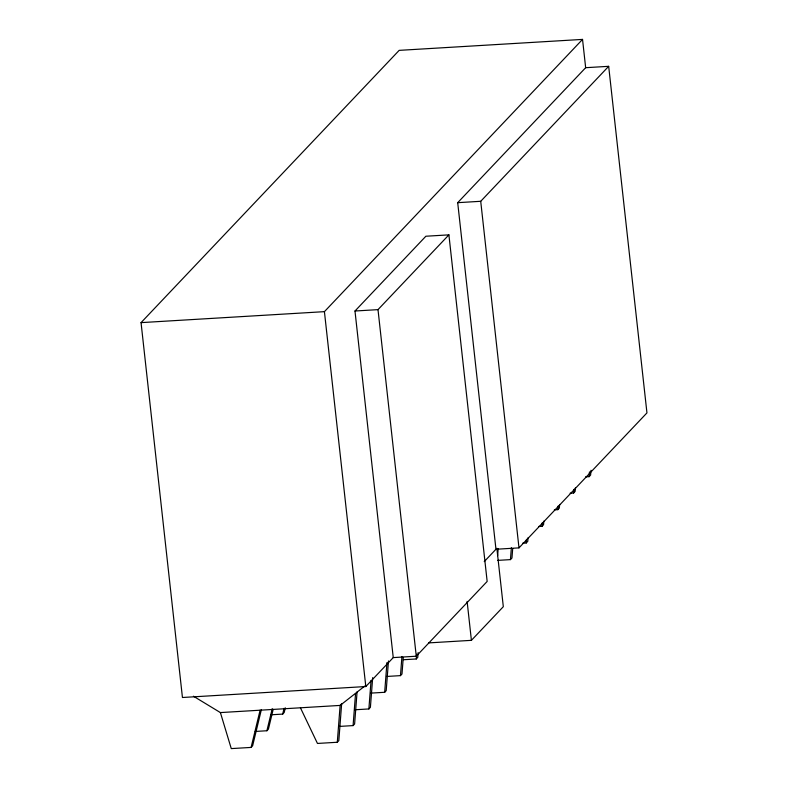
<?xml version="1.0" encoding="UTF-8"?>
<svg xmlns="http://www.w3.org/2000/svg" width="788" height="788" viewBox="0 0 788 788"><rect width="100%" height="100%" fill="white"/><g stroke="black" fill="none" stroke-linecap="round" stroke-linejoin="round"><path stroke-width="1.18" d="M337.294 742.257L340.13 705.418L341.647 703.812L338.82 740.651L337.294 742.257L317.466 743.448L300.425 707.791M339.086 726.438L353.083 725.6L355.555 693.509M357.072 691.903L354.61 723.995L353.083 725.6M354.886 709.781L368.882 708.944L371.069 680.418M372.685 677.631L370.399 707.338L368.882 708.944M370.675 693.125L384.672 692.288L386.957 662.57M388.474 660.965L386.199 690.682L384.672 692.288M386.465 676.468L400.462 675.631L401.929 656.611M403.269 657.379L401.988 674.026L400.462 675.631M403.426 659.733L416.261 658.975L416.625 654.217M418.142 652.612L417.778 657.359L416.261 658.975M497.642 555.658L498.183 548.527M497.612 560.386L510.447 559.618L511.363 547.739M512.702 548.507L511.964 558.012L510.447 559.618M522.74 543.168L526.236 542.962L526.512 539.396M528.039 537.79L527.763 541.356L526.236 542.962M538.529 526.512L542.036 526.305L542.302 522.74M543.828 521.134L543.553 524.7L542.036 526.305M554.328 509.856L557.825 509.649L558.101 506.083M559.618 504.478L559.342 508.043L557.825 509.649M570.118 493.199L573.615 492.993L573.891 489.427M575.417 487.821L575.141 491.387L573.615 492.993M585.602 476.868L589.099 476.661L589.463 471.904M590.99 470.298L590.616 475.056L589.099 476.661M193.444 696.218L220.394 712.579L231.268 748.6L251.096 747.418L260.099 710.205M261.34 709.761L252.623 745.812L251.096 747.418M255.223 731.451L266.896 730.752L272.234 708.658M273.19 709.377L268.413 729.146L266.896 730.752M271.023 714.795L282.685 714.095L284.094 708.284M285.335 707.841L284.202 712.49L282.685 714.095M393.251 657.596L354.984 311.014L425.875 236.233L448.904 234.863L487.161 581.436L416.271 656.217L393.251 657.596L365.809 686.535L182.442 697.498L141.052 322.627L399.171 50.363L582.539 39.4L585.661 67.699L457.7 202.674L495.957 549.256L484.236 561.617M141.052 322.627L324.42 311.654L582.539 39.4M354.984 311.014L378.004 309.635L448.904 234.863M457.7 202.674L480.719 201.295L608.681 66.32L646.948 412.902L518.987 547.877L495.957 549.256M428.633 642.9L471.411 640.339L503.315 606.691L496.864 548.3M364.883 685.974L340.13 705.418L220.394 712.579M585.661 67.699L608.681 66.32M480.719 201.295L518.987 547.877M467.117 601.411L471.411 640.339M378.004 309.635L416.271 656.217M324.42 311.654L365.809 686.535"/></g></svg>
